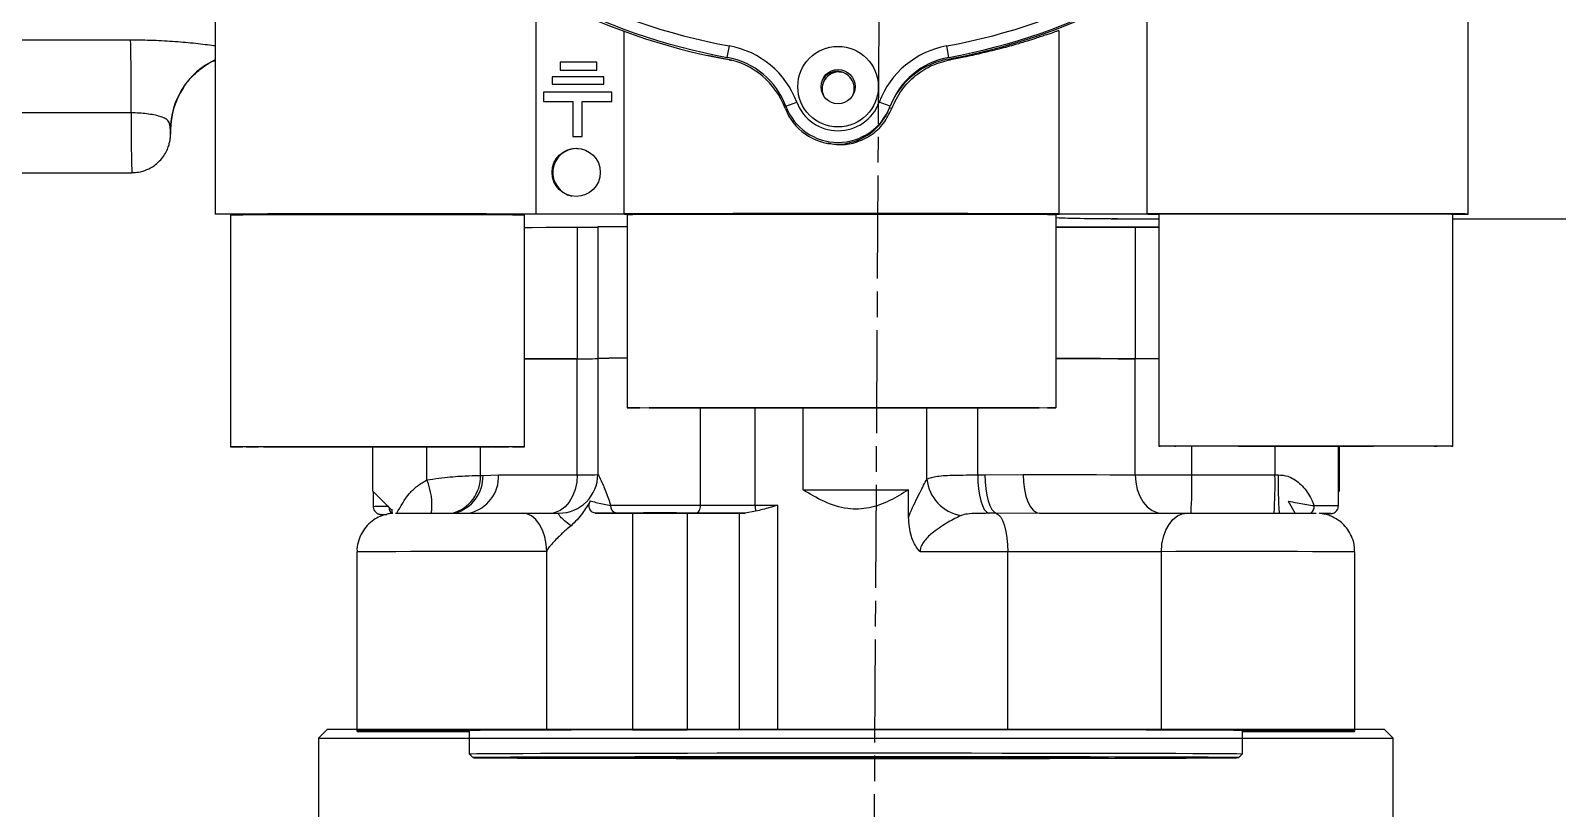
# Model space of a CAD drawing. Header units: millimetres. Extents: x 2448 to 4397, y 790 to 2168.
# Drawn here: x 3654.8 to 3832.4, y 1789.6 to 1880.1 of the extents above; entities that cross this region are included whole.
import ezdxf

# ---------------------------------------------------------------- set-up
doc = ezdxf.new("R2010")
doc.units = ezdxf.units.MM
doc.linetypes.add('AM_ISO08W050', pattern=[18, 12, -1.5, 3, -1.5])
doc.layers.add('AM_7', color=4, linetype='AM_ISO08W050', lineweight=25)

msp = doc.modelspace()

# ---------------------------------------------------------------- linework, layer by layer
at = {"color": 7, "linetype": 'Continuous', "lineweight": 25}
for p, q in [((3676.249, 1938.378), (3676.249, 1858.764)), ((3822.043, 1858.765), (3822.044, 1939.322)), ((3784.666, 1858.774), (3784.666, 1884.92)), ((3713.543, 1884.752), (3713.543, 1858.773)), ((3723.795, 1880.044), (3723.795, 1858.773)), ((3774.414, 1880.12), (3774.414, 1858.774)), ((3639.418, 1879.045), (3666.417, 1879.046)), ((3735.835, 1877), (3736.076, 1878.328)), ((3761.597, 1877), (3761.356, 1878.328)), ((3720.639, 1876.439), (3716.382, 1876.439)), ((3716.382, 1876.439), (3716.382, 1875.519)), ((3720.639, 1875.519), (3720.639, 1876.439)), ((3720.639, 1876.439), (3720.657, 1876.436)), ((3720.657, 1875.515), (3720.657, 1876.436)), ((3733.479, 1877.238), (3733.796, 1877.17)), ((3736.045, 1876.724), (3735.742, 1876.789)), ((3736.045, 1876.724), (3736.318, 1876.639)), ((3761.504, 1876.79), (3761.806, 1876.724)), ((3721.452, 1874.729), (3715.479, 1874.729)), ((3715.479, 1874.729), (3715.479, 1873.865)), ((3716.382, 1875.519), (3720.639, 1875.519)), ((3716.382, 1875.519), (3716.4, 1875.515)), ((3716.4, 1875.515), (3720.657, 1875.515)), ((3720.639, 1875.519), (3720.657, 1875.515)), ((3721.452, 1873.865), (3721.452, 1874.729)), ((3721.452, 1874.729), (3721.47, 1874.725)), ((3721.47, 1873.862), (3721.47, 1874.725)), ((3748.847, 1875.31), (3749.151, 1875.286)), ((3722.401, 1872.95), (3714.438, 1872.95)), ((3714.438, 1872.95), (3714.438, 1871.866)), ((3715.479, 1873.865), (3721.452, 1873.865)), ((3715.479, 1873.865), (3715.497, 1873.861)), ((3715.497, 1873.861), (3721.47, 1873.862)), ((3721.452, 1873.865), (3721.47, 1873.862)), ((3722.401, 1871.867), (3722.401, 1872.95)), ((3722.401, 1872.95), (3722.419, 1872.946)), ((3722.419, 1871.863), (3722.419, 1872.946)), ((3714.438, 1871.866), (3717.864, 1871.866)), ((3714.438, 1871.866), (3714.456, 1871.863)), ((3714.456, 1871.863), (3717.864, 1871.863)), ((3717.864, 1871.866), (3717.864, 1867.776)), ((3718.936, 1871.867), (3722.401, 1871.867)), ((3718.936, 1867.776), (3718.936, 1871.867)), ((3718.936, 1871.867), (3718.954, 1871.863)), ((3718.954, 1871.863), (3722.419, 1871.863)), ((3718.954, 1867.772), (3718.954, 1871.863)), ((3722.401, 1871.867), (3722.419, 1871.863)), ((3742.65, 1871.31), (3743.914, 1871.784)), ((3754.782, 1871.31), (3753.519, 1871.784)), ((3754.964, 1871.04), (3754.698, 1871.097)), ((3666.488, 1870.538), (3639.489, 1870.538)), ((3717.864, 1867.776), (3718.936, 1867.776)), ((3717.864, 1867.776), (3717.882, 1867.772)), ((3717.882, 1867.772), (3718.954, 1867.772)), ((3718.936, 1867.776), (3718.954, 1867.772)), ((3747.26, 1867.043), (3747.529, 1866.985)), ((3718.336, 1866.402), (3718.926, 1866.339)), ((3639.56, 1863.575), (3666.559, 1863.575)), ((3678.049, 1858.679), (3678.049, 1831.679)), ((3712.249, 1831.678), (3712.249, 1858.678)), ((3713.543, 1858.773), (3723.795, 1858.773)), ((3723.878, 1858.755), (3713.626, 1858.755)), ((3724.202, 1858.717), (3724.202, 1836.217)), ((3729.431, 1858.773), (3729.459, 1858.75)), ((3735.314, 1858.796), (3733.348, 1858.758)), ((3774.09, 1836.217), (3774.09, 1858.717)), ((3774.414, 1858.774), (3784.666, 1858.774)), ((3784.749, 1858.756), (3774.497, 1858.756)), ((3780.511, 1858.226), (3786.043, 1858.226)), ((3781.178, 1858.236), (3780.597, 1858.226)), ((3786.043, 1858.766), (3786.043, 1831.766)), ((3820.243, 1831.765), (3820.243, 1858.765)), ((3820.243, 1858.226), (3869.221, 1858.227)), ((3718.372, 1857.231), (3718.372, 1841.931)), ((3720.77, 1857.266), (3720.77, 1841.966)), ((3783.284, 1857.23), (3783.284, 1841.93)), ((3718.372, 1828.431), (3718.372, 1841.931)), ((3720.77, 1841.966), (3720.77, 1828.466)), ((3783.284, 1828.43), (3783.284, 1841.93)), ((3732.733, 1824.877), (3732.733, 1836.177)), ((3739.061, 1824.874), (3739.061, 1836.168)), ((3744.651, 1826.676), (3744.651, 1836.165)), ((3759.053, 1827.92), (3759.054, 1836.168)), ((3764.97, 1828.409), (3764.97, 1836.176)), ((3694.541, 1831.642), (3694.541, 1826.562)), ((3700.892, 1827.831), (3700.892, 1831.644)), ((3707.136, 1828.347), (3707.136, 1831.652)), ((3789.879, 1828.425), (3789.879, 1831.743)), ((3799.553, 1831.73), (3799.553, 1828.425)), ((3806.932, 1824.81), (3806.932, 1831.73)), ((3807.041, 1826.561), (3807.041, 1831.73)), ((3707.418, 1828.348), (3709.224, 1828.403)), ((3765.81, 1828.409), (3770.258, 1828.45)), ((3789.879, 1828.425), (3799.553, 1828.425)), ((3694.541, 1826.561), (3696.791, 1824.311)), ((3694.651, 1826.452), (3694.651, 1824.713)), ((3756.931, 1823.502), (3756.931, 1826.676)), ((3806.932, 1826.451), (3807.041, 1826.561)), ((3696.791, 1824.413), (3696.791, 1823.932)), ((3741.663, 1824.875), (3741.663, 1798.775)), ((3801.078, 1825.351), (3801.897, 1823.929)), ((3720.448, 1823.968), (3724.788, 1823.959)), ((3724.788, 1823.959), (3724.788, 1798.759)), ((3731.152, 1823.959), (3737.243, 1823.971)), ((3731.152, 1823.959), (3731.152, 1798.759)), ((3737.242, 1798.771), (3737.243, 1823.971)), ((3739.132, 1824.177), (3737.916, 1823.972)), ((3772.166, 1823.959), (3767.135, 1823.939)), ((3692.743, 1819.457), (3692.743, 1798.757)), ((3714.83, 1798.779), (3714.83, 1819.479)), ((3768.46, 1798.77), (3768.46, 1819.47)), ((3786.344, 1798.778), (3786.344, 1819.478)), ((3808.839, 1798.756), (3808.839, 1819.456)), ((3689.291, 1798.777), (3688.291, 1797.777)), ((3688.291, 1797.777), (3688.291, 1777.777)), ((3688.291, 1797.777), (3813.291, 1797.777)), ((3750.791, 1798.777), (3689.291, 1798.777)), ((3692.743, 1798.757), (3692.743, 1798.566)), ((3695.826, 1798.585), (3695.826, 1798.738)), ((3695.826, 1798.585), (3705.032, 1798.606)), ((3696.791, 1798.736), (3696.791, 1798.662)), ((3705.032, 1798.62), (3699.679, 1798.633)), ((3699.764, 1798.699), (3699.764, 1798.724)), ((3705.032, 1798.62), (3705.032, 1798.606)), ((3705.791, 1798.662), (3705.791, 1795.962)), ((3714.83, 1798.779), (3724.788, 1798.759)), ((3731.152, 1798.759), (3737.242, 1798.771)), ((3812.291, 1798.777), (3750.791, 1798.777)), ((3795.791, 1795.961), (3795.791, 1798.661)), ((3805.756, 1798.738), (3796.55, 1798.717)), ((3796.55, 1798.717), (3796.55, 1798.703)), ((3796.55, 1798.703), (3801.903, 1798.69)), ((3801.903, 1798.69), (3801.903, 1798.729)), ((3804.014, 1798.734), (3804.014, 1798.68)), ((3804.791, 1798.661), (3804.791, 1798.736)), ((3805.405, 1798.585), (3805.405, 1798.737)), ((3808.839, 1798.566), (3808.839, 1798.756)), ((3813.291, 1797.777), (3812.291, 1798.777)), ((3813.291, 1777.777), (3813.291, 1797.777)), ((3705.791, 1795.961), (3706.241, 1795.511)), ((3795.341, 1795.511), (3795.791, 1795.961))]:
    msp.add_line(p, q, dxfattribs=at)
at = {"color": 7, "linetype": 'Continuous', "lineweight": 25, "flags": 128}
for points in [[(3671.044, 1868.543), (3671.047, 1868.343), (3671.051, 1868.196), (3671.055, 1868.106), (3671.059, 1868.075), (3671.063, 1868.104), (3671.067, 1868.192), (3671.07, 1868.338), (3671.074, 1868.537)], [(3671.074, 1868.537), (3671.07, 1868.531), (3671.066, 1868.527), (3671.063, 1868.525), (3671.059, 1868.525), (3671.055, 1868.527), (3671.051, 1868.531), (3671.048, 1868.536), (3671.044, 1868.543)], [(3682.521, 1858.734), (3680.985, 1858.737), (3679.485, 1858.741), (3678.248, 1858.746), (3677.295, 1858.751), (3676.643, 1858.756), (3676.302, 1858.761), (3676.277, 1858.766), (3676.57, 1858.771), (3677.176, 1858.776), (3678.083, 1858.781), (3679.278, 1858.786), (3680.739, 1858.79), (3682.443, 1858.794), (3684.361, 1858.797), (3686.459, 1858.8), (3688.704, 1858.802), (3691.058, 1858.803), (3693.48, 1858.804), (3695.93, 1858.804), (3698.367, 1858.804), (3700.75, 1858.802), (3703.039, 1858.8), (3705.195, 1858.798), (3707.182, 1858.795), (3708.967, 1858.791), (3710.519, 1858.787), (3711.813, 1858.783), (3712.827, 1858.778), (3713.543, 1858.773), (3713.543, 1858.773)], [(3678.049, 1858.679), (3678.208, 1858.683), (3678.683, 1858.688), (3679.464, 1858.693), (3680.538, 1858.697), (3681.884, 1858.702), (3683.477, 1858.705), (3685.287, 1858.708), (3687.282, 1858.711), (3689.422, 1858.713), (3691.67, 1858.714), (3693.982, 1858.715), (3696.316, 1858.715), (3698.628, 1858.714), (3700.875, 1858.713), (3703.016, 1858.711), (3705.01, 1858.708), (3706.82, 1858.705), (3708.413, 1858.701), (3709.759, 1858.697), (3710.833, 1858.693), (3711.615, 1858.688), (3712.089, 1858.683), (3712.249, 1858.678), (3712.249, 1858.678)], [(3708.346, 1858.768), (3708.328, 1858.768), (3707.818, 1858.773), (3706.996, 1858.777), (3705.883, 1858.781), (3704.505, 1858.784), (3702.897, 1858.787), (3701.098, 1858.789), (3699.152, 1858.791), (3697.108, 1858.792), (3695.016, 1858.792), (3692.927, 1858.792), (3690.893, 1858.791), (3688.963, 1858.789), (3687.186, 1858.787), (3685.605, 1858.784), (3684.259, 1858.78), (3683.181, 1858.777), (3682.397, 1858.772), (3681.928, 1858.768), (3681.784, 1858.764)], [(3713.626, 1858.755), (3712.956, 1858.75), (3711.987, 1858.745), (3710.735, 1858.741), (3709.22, 1858.737), (3708.668, 1858.735)], [(3774.414, 1858.774), (3773.758, 1858.78), (3772.791, 1858.786), (3771.523, 1858.791), (3769.972, 1858.797), (3768.158, 1858.801), (3766.102, 1858.806), (3763.831, 1858.81), (3761.374, 1858.813), (3758.762, 1858.815), (3756.029, 1858.817), (3753.208, 1858.819), (3750.335, 1858.819), (3747.448, 1858.819), (3744.582, 1858.819), (3741.774, 1858.817), (3739.059, 1858.815), (3736.472, 1858.812), (3734.046, 1858.809), (3731.811, 1858.805), (3729.796, 1858.801), (3728.026, 1858.796), (3726.524, 1858.791), (3725.308, 1858.785), (3724.395, 1858.779), (3723.795, 1858.773)], [(3724.202, 1858.717), (3724.364, 1858.723), (3724.85, 1858.729), (3725.652, 1858.735), (3726.761, 1858.741), (3728.162, 1858.746), (3729.836, 1858.751), (3731.761, 1858.755), (3733.914, 1858.759), (3736.265, 1858.763), (3738.784, 1858.766), (3741.438, 1858.768), (3744.192, 1858.769), (3747.011, 1858.77), (3749.858, 1858.77), (3752.696, 1858.77), (3755.487, 1858.769), (3758.196, 1858.767), (3760.787, 1858.764), (3763.226, 1858.761), (3765.481, 1858.757), (3767.523, 1858.753), (3769.326, 1858.748), (3770.866, 1858.743), (3772.123, 1858.738), (3773.08, 1858.732), (3773.725, 1858.726), (3774.05, 1858.72), (3774.09, 1858.717)], [(3769.396, 1858.765), (3769.395, 1858.765), (3769.21, 1858.77), (3768.709, 1858.776), (3767.899, 1858.781), (3766.793, 1858.786), (3765.41, 1858.79), (3763.769, 1858.794), (3761.898, 1858.798), (3759.826, 1858.801), (3757.586, 1858.804), (3755.212, 1858.806), (3752.743, 1858.807), (3750.217, 1858.808), (3747.674, 1858.808), (3745.154, 1858.807), (3742.697, 1858.806), (3740.342, 1858.804), (3738.126, 1858.801), (3736.084, 1858.798), (3734.247, 1858.794), (3732.646, 1858.79), (3731.305, 1858.785), (3730.245, 1858.78), (3729.483, 1858.775), (3729.031, 1858.77), (3728.897, 1858.764), (3728.897, 1858.764)], [(3728.897, 1858.764), (3729.082, 1858.759), (3729.36, 1858.756)], [(3820.243, 1858.748), (3821.116, 1858.753), (3821.722, 1858.758), (3822.015, 1858.763), (3821.99, 1858.768), (3821.649, 1858.774), (3820.997, 1858.779), (3820.044, 1858.783), (3818.807, 1858.788), (3817.307, 1858.792), (3815.568, 1858.796), (3813.621, 1858.799), (3811.497, 1858.802), (3809.233, 1858.804), (3806.867, 1858.805), (3804.438, 1858.806), (3801.987, 1858.806), (3799.555, 1858.805), (3797.184, 1858.804), (3794.913, 1858.802), (3792.781, 1858.799), (3790.823, 1858.796), (3789.072, 1858.793), (3787.557, 1858.788), (3786.305, 1858.784), (3785.336, 1858.779), (3784.666, 1858.774), (3784.666, 1858.774)], [(3784.749, 1858.756), (3785.465, 1858.751), (3786.043, 1858.748)], [(3786.043, 1858.766), (3786.203, 1858.771), (3786.677, 1858.775), (3787.459, 1858.78), (3788.533, 1858.785), (3789.879, 1858.789), (3791.472, 1858.792), (3793.282, 1858.795), (3795.276, 1858.798), (3797.417, 1858.8), (3799.664, 1858.801), (3801.976, 1858.802), (3804.31, 1858.802), (3806.622, 1858.801), (3808.87, 1858.8), (3811.01, 1858.798), (3813.005, 1858.795), (3814.815, 1858.792), (3816.408, 1858.788), (3817.754, 1858.784), (3818.828, 1858.78), (3819.609, 1858.775), (3820.084, 1858.77), (3820.243, 1858.765), (3820.243, 1858.765)], [(3712.249, 1857.215), (3713.152, 1857.217), (3714.769, 1857.222), (3716.51, 1857.227), (3718.372, 1857.231)], [(3774.09, 1857.246), (3774.794, 1857.245), (3777.061, 1857.241), (3779.237, 1857.238), (3781.314, 1857.234), (3783.284, 1857.23)], [(3783.284, 1857.23), (3783.961, 1857.229), (3784.695, 1857.228), (3785.481, 1857.227), (3786.043, 1857.226)], [(3718.372, 1841.931), (3716.51, 1841.927), (3714.769, 1841.922), (3713.152, 1841.918), (3712.249, 1841.915)], [(3712.249, 1841.915), (3713.152, 1841.918), (3714.769, 1841.922), (3716.51, 1841.927), (3718.372, 1841.931)], [(3783.284, 1841.93), (3781.314, 1841.934), (3779.237, 1841.938), (3777.061, 1841.941), (3774.794, 1841.945), (3774.09, 1841.946)], [(3774.09, 1841.946), (3774.794, 1841.945), (3777.061, 1841.941), (3779.237, 1841.938), (3781.314, 1841.934), (3783.284, 1841.93)], [(3786.043, 1841.926), (3785.481, 1841.927), (3784.695, 1841.928), (3783.96, 1841.929), (3783.284, 1841.93)], [(3786.043, 1841.926), (3785.481, 1841.927), (3784.695, 1841.928), (3783.96, 1841.929), (3783.284, 1841.93)], [(3724.202, 1836.217), (3724.364, 1836.223), (3724.85, 1836.229), (3725.652, 1836.235), (3726.761, 1836.241), (3728.161, 1836.246), (3729.835, 1836.251), (3731.761, 1836.255), (3733.914, 1836.259), (3736.265, 1836.263), (3738.784, 1836.266), (3741.438, 1836.268), (3744.192, 1836.269), (3747.011, 1836.27), (3749.858, 1836.27), (3752.696, 1836.27), (3755.487, 1836.269), (3758.196, 1836.267), (3760.787, 1836.264), (3763.225, 1836.261), (3765.481, 1836.257), (3767.523, 1836.253), (3769.326, 1836.248), (3770.866, 1836.243), (3772.123, 1836.238), (3773.08, 1836.232), (3773.725, 1836.226), (3774.049, 1836.22), (3774.049, 1836.214), (3773.725, 1836.208), (3773.08, 1836.202), (3772.123, 1836.196), (3770.866, 1836.191), (3769.326, 1836.186), (3767.523, 1836.181), (3765.481, 1836.177), (3763.225, 1836.173), (3760.787, 1836.17), (3758.196, 1836.167), (3755.487, 1836.165), (3752.696, 1836.164), (3749.858, 1836.164), (3747.011, 1836.164), (3744.192, 1836.165), (3741.438, 1836.166), (3738.784, 1836.169), (3736.265, 1836.171), (3733.914, 1836.175), (3731.761, 1836.179), (3729.835, 1836.183), (3728.161, 1836.188), (3726.761, 1836.194), (3725.652, 1836.199), (3724.85, 1836.205), (3724.364, 1836.211), (3724.202, 1836.217)], [(3727.846, 1836.217), (3728.008, 1836.223), (3728.49, 1836.228), (3729.285, 1836.234), (3730.381, 1836.239), (3731.761, 1836.243), (3733.405, 1836.248), (3735.288, 1836.252), (3737.381, 1836.255), (3739.652, 1836.258), (3742.067, 1836.26), (3744.589, 1836.262), (3747.181, 1836.262), (3749.802, 1836.263), (3752.413, 1836.262), (3754.975, 1836.261), (3757.448, 1836.259), (3759.796, 1836.256), (3761.982, 1836.253), (3763.973, 1836.25), (3765.74, 1836.245), (3767.255, 1836.241), (3768.496, 1836.236), (3769.443, 1836.231), (3770.083, 1836.225), (3770.405, 1836.22), (3770.405, 1836.214), (3770.083, 1836.209), (3769.443, 1836.203), (3768.496, 1836.198), (3767.255, 1836.193), (3765.74, 1836.188), (3763.973, 1836.184), (3761.982, 1836.181), (3759.796, 1836.178), (3757.448, 1836.175), (3754.975, 1836.173), (3752.413, 1836.172), (3749.802, 1836.172), (3747.181, 1836.172), (3744.589, 1836.173), (3742.067, 1836.174), (3739.652, 1836.176), (3737.381, 1836.179), (3735.288, 1836.183), (3733.405, 1836.186), (3731.761, 1836.191), (3730.381, 1836.196), (3729.285, 1836.201), (3728.49, 1836.206), (3728.008, 1836.212), (3727.846, 1836.217)], [(3678.049, 1831.679), (3678.208, 1831.684), (3678.683, 1831.688), (3679.464, 1831.693), (3680.538, 1831.698), (3681.884, 1831.702), (3683.477, 1831.705), (3685.287, 1831.708), (3687.281, 1831.711), (3689.422, 1831.713), (3691.669, 1831.714), (3693.982, 1831.715), (3696.315, 1831.715), (3698.628, 1831.714), (3700.875, 1831.713), (3703.016, 1831.711), (3705.01, 1831.708), (3706.82, 1831.705), (3708.413, 1831.701), (3709.759, 1831.697), (3710.833, 1831.693), (3711.614, 1831.688), (3712.089, 1831.683), (3712.249, 1831.678), (3712.089, 1831.673), (3711.614, 1831.669), (3710.833, 1831.664), (3709.759, 1831.659), (3708.413, 1831.655), (3706.82, 1831.652), (3705.01, 1831.649), (3703.016, 1831.646), (3700.875, 1831.644), (3698.628, 1831.643), (3696.315, 1831.642), (3693.982, 1831.642), (3691.669, 1831.643), (3689.422, 1831.644), (3687.281, 1831.646), (3685.287, 1831.649), (3683.477, 1831.652), (3681.884, 1831.655), (3680.538, 1831.66), (3679.464, 1831.664), (3678.683, 1831.669), (3678.208, 1831.674), (3678.049, 1831.679)], [(3679.849, 1831.679), (3680.012, 1831.683), (3680.497, 1831.688), (3681.295, 1831.692), (3682.388, 1831.697), (3683.754, 1831.7), (3685.362, 1831.704), (3687.178, 1831.706), (3689.165, 1831.709), (3691.279, 1831.71), (3693.475, 1831.711), (3695.707, 1831.711), (3697.928, 1831.711), (3700.089, 1831.709), (3702.144, 1831.708), (3704.051, 1831.705), (3705.768, 1831.702), (3707.258, 1831.698), (3708.491, 1831.694), (3709.439, 1831.69), (3710.082, 1831.686), (3710.408, 1831.681), (3710.408, 1831.676), (3710.082, 1831.671), (3709.439, 1831.667), (3708.491, 1831.662), (3707.258, 1831.658), (3705.768, 1831.655), (3704.051, 1831.652), (3702.144, 1831.649), (3700.089, 1831.647), (3697.928, 1831.646), (3695.707, 1831.646), (3693.475, 1831.646), (3691.279, 1831.647), (3689.165, 1831.648), (3687.178, 1831.651), (3685.362, 1831.653), (3683.754, 1831.657), (3682.388, 1831.66), (3681.295, 1831.665), (3680.497, 1831.669), (3680.012, 1831.674), (3679.849, 1831.679)], [(3786.043, 1831.766), (3786.202, 1831.771), (3786.677, 1831.775), (3787.459, 1831.78), (3788.533, 1831.785), (3789.879, 1831.789), (3791.472, 1831.792), (3793.282, 1831.795), (3795.276, 1831.798), (3797.417, 1831.8), (3799.664, 1831.801), (3801.976, 1831.802), (3804.31, 1831.802), (3806.622, 1831.801), (3808.87, 1831.8), (3811.01, 1831.798), (3813.004, 1831.795), (3814.815, 1831.792), (3816.408, 1831.789), (3817.754, 1831.784), (3818.827, 1831.78), (3819.609, 1831.775), (3820.084, 1831.77), (3820.243, 1831.765), (3820.084, 1831.76), (3819.609, 1831.756), (3818.827, 1831.751), (3817.754, 1831.746), (3816.408, 1831.742), (3814.815, 1831.739), (3813.004, 1831.736), (3811.01, 1831.733), (3808.87, 1831.731), (3806.622, 1831.73), (3804.31, 1831.729), (3801.976, 1831.729), (3799.664, 1831.73), (3797.417, 1831.731), (3795.276, 1831.733), (3793.282, 1831.736), (3791.472, 1831.739), (3789.879, 1831.743), (3788.533, 1831.747), (3787.459, 1831.751), (3786.677, 1831.756), (3786.202, 1831.761), (3786.043, 1831.766)], [(3787.843, 1831.766), (3788.006, 1831.77), (3788.492, 1831.775), (3789.29, 1831.779), (3790.383, 1831.784), (3791.748, 1831.787), (3793.356, 1831.791), (3795.173, 1831.794), (3797.159, 1831.796), (3799.273, 1831.797), (3801.47, 1831.798), (3803.702, 1831.798), (3805.922, 1831.798), (3808.083, 1831.796), (3810.139, 1831.795), (3812.046, 1831.792), (3813.763, 1831.789), (3815.253, 1831.785), (3816.486, 1831.781), (3817.434, 1831.777), (3818.077, 1831.773), (3818.402, 1831.768), (3818.402, 1831.763), (3818.077, 1831.758), (3817.434, 1831.754), (3816.486, 1831.749), (3815.253, 1831.745), (3813.763, 1831.742), (3812.046, 1831.739), (3810.139, 1831.736), (3808.083, 1831.735), (3805.922, 1831.733), (3803.702, 1831.733), (3801.47, 1831.733), (3799.273, 1831.734), (3797.159, 1831.735), (3795.173, 1831.738), (3793.356, 1831.74), (3791.748, 1831.744), (3790.383, 1831.748), (3789.29, 1831.752), (3788.492, 1831.756), (3788.006, 1831.761), (3787.843, 1831.766)], [(3707.136, 1828.347), (3707.171, 1828.347), (3707.205, 1828.347), (3707.24, 1828.347), (3707.275, 1828.348), (3707.31, 1828.348), (3707.346, 1828.348), (3707.382, 1828.348), (3707.418, 1828.348)], [(3709.224, 1828.403), (3710.111, 1828.407), (3711.076, 1828.411), (3712.115, 1828.414), (3713.229, 1828.418), (3714.413, 1828.421), (3715.667, 1828.425), (3716.987, 1828.428), (3718.372, 1828.431)], [(3718.372, 1828.431), (3718.311, 1827.553), (3718.13, 1826.709), (3717.836, 1825.932), (3717.441, 1825.251), (3716.959, 1824.692), (3716.41, 1824.278), (3715.813, 1824.023), (3715.561, 1823.967)], [(3764.97, 1828.409), (3764.994, 1827.587), (3765.063, 1826.793), (3765.176, 1826.053), (3765.329, 1825.393), (3765.517, 1824.835), (3765.734, 1824.398), (3765.971, 1824.096), (3766.221, 1823.94)], [(3764.97, 1828.409), (3765.076, 1828.409), (3765.181, 1828.409), (3765.286, 1828.409), (3765.391, 1828.409), (3765.496, 1828.409), (3765.601, 1828.409), (3765.705, 1828.409), (3765.81, 1828.409)], [(3765.81, 1828.409), (3765.835, 1827.586), (3765.909, 1826.792), (3766.028, 1826.052), (3766.191, 1825.392), (3766.389, 1824.834), (3766.619, 1824.397), (3766.87, 1824.096), (3767.135, 1823.939)], [(3770.258, 1828.45), (3770.295, 1827.572), (3770.403, 1826.729), (3770.579, 1825.951), (3770.817, 1825.271), (3771.106, 1824.712), (3771.436, 1824.298), (3771.794, 1824.043), (3772.166, 1823.959)], [(3770.258, 1828.45), (3772.05, 1828.448), (3773.802, 1828.446), (3775.509, 1828.444), (3777.171, 1828.441), (3778.782, 1828.439), (3780.339, 1828.436), (3781.841, 1828.433), (3783.284, 1828.43)], [(3783.284, 1828.43), (3783.96, 1828.429), (3784.695, 1828.428), (3785.481, 1828.427), (3786.31, 1828.426), (3787.173, 1828.425), (3788.061, 1828.425), (3788.966, 1828.425), (3789.879, 1828.425)], [(3783.284, 1828.43), (3783.345, 1827.553), (3783.527, 1826.709), (3783.821, 1825.931), (3784.217, 1825.25), (3784.7, 1824.692), (3785.251, 1824.277), (3785.848, 1824.022), (3786.108, 1823.965)], [(3799.553, 1828.425), (3799.599, 1828.425), (3799.645, 1828.425), (3799.691, 1828.425), (3799.737, 1828.425), (3799.783, 1828.425), (3799.829, 1828.425), (3799.875, 1828.425), (3799.921, 1828.425)], [(3744.651, 1826.676), (3745.957, 1826.678), (3747.457, 1826.68), (3749.09, 1826.681), (3750.791, 1826.681), (3752.492, 1826.681), (3754.125, 1826.68), (3755.625, 1826.678), (3756.931, 1826.676)], [(3806.932, 1826.564), (3807.041, 1826.561), (3807.041, 1826.561)], [(3722.264, 1824.875), (3723.276, 1824.878), (3724.484, 1824.879), (3725.838, 1824.881), (3727.28, 1824.881), (3728.752, 1824.881), (3730.19, 1824.881), (3731.536, 1824.879), (3732.733, 1824.877)], [(3732.138, 1823.976), (3732.254, 1823.994), (3732.366, 1824.045), (3732.469, 1824.129), (3732.559, 1824.241), (3732.633, 1824.377), (3732.688, 1824.533), (3732.722, 1824.702), (3732.733, 1824.877)], [(3732.733, 1824.877), (3733.401, 1824.876), (3734.124, 1824.875), (3734.895, 1824.875), (3735.702, 1824.874), (3736.533, 1824.874), (3737.378, 1824.874), (3738.224, 1824.874), (3739.061, 1824.874)], [(3739.061, 1824.874), (3739.385, 1824.874), (3739.709, 1824.874), (3740.034, 1824.874), (3740.359, 1824.875), (3740.684, 1824.875), (3741.01, 1824.875), (3741.336, 1824.875), (3741.663, 1824.875)], [(3697.245, 1823.957), (3697.264, 1823.958), (3697.563, 1823.962), (3698.205, 1823.965), (3699.166, 1823.969), (3700.407, 1823.971), (3701.878, 1823.974), (3703.523, 1823.975), (3705.275, 1823.976), (3707.066, 1823.976), (3708.824, 1823.975), (3710.48, 1823.974), (3711.968, 1823.971)], [(3714.83, 1819.479), (3714.775, 1820.357), (3714.613, 1821.2), (3714.348, 1821.978), (3713.992, 1822.659), (3713.558, 1823.217), (3713.063, 1823.632), (3712.527, 1823.886), (3711.968, 1823.971)], [(3711.968, 1823.971), (3712.45, 1823.971), (3712.95, 1823.97), (3713.469, 1823.969), (3714.003, 1823.969), (3714.553, 1823.968), (3715.115, 1823.968), (3715.689, 1823.967), (3716.274, 1823.967)], [(3732.138, 1823.976), (3731.09, 1823.978), (3729.913, 1823.979), (3728.654, 1823.979), (3727.366, 1823.979), (3726.104, 1823.979), (3724.92, 1823.978), (3723.863, 1823.976), (3722.977, 1823.974)], [(3724.788, 1823.959), (3724.039, 1823.961), (3723.589, 1823.964), (3723.475, 1823.966), (3723.703, 1823.969), (3724.257, 1823.971), (3725.095, 1823.973), (3726.152, 1823.975), (3727.348, 1823.975), (3728.592, 1823.975), (3729.787, 1823.975), (3730.845, 1823.973), (3731.682, 1823.971), (3732.237, 1823.969), (3732.465, 1823.966), (3732.35, 1823.964), (3731.901, 1823.961), (3731.152, 1823.959)], [(3737.916, 1823.972), (3737.132, 1823.972), (3736.351, 1823.972), (3735.581, 1823.972), (3734.829, 1823.973), (3734.102, 1823.973), (3733.407, 1823.974), (3732.75, 1823.975), (3732.138, 1823.976)], [(3737.243, 1823.971), (3737.324, 1823.971), (3737.406, 1823.971), (3737.489, 1823.971), (3737.573, 1823.971), (3737.658, 1823.971), (3737.743, 1823.971), (3737.829, 1823.972), (3737.916, 1823.972)], [(3767.135, 1823.939), (3767.021, 1823.94), (3766.907, 1823.94), (3766.793, 1823.94), (3766.679, 1823.94), (3766.565, 1823.94), (3766.45, 1823.94), (3766.336, 1823.94), (3766.221, 1823.94)], [(3767.135, 1823.939), (3767.401, 1823.783), (3767.652, 1823.482), (3767.881, 1823.044), (3768.08, 1822.487), (3768.242, 1821.827), (3768.362, 1821.087), (3768.436, 1820.293), (3768.46, 1819.47)], [(3772.166, 1823.959), (3774.487, 1823.958), (3776.807, 1823.959), (3779.1, 1823.959), (3781.343, 1823.961), (3783.511, 1823.963), (3785.581, 1823.965), (3787.532, 1823.967), (3789.342, 1823.971)], [(3786.344, 1819.478), (3786.401, 1820.356), (3786.572, 1821.199), (3786.849, 1821.977), (3787.222, 1822.658), (3787.676, 1823.216), (3788.195, 1823.631), (3788.757, 1823.886), (3789.342, 1823.971)], [(3789.342, 1823.971), (3790.79, 1823.973), (3792.417, 1823.974), (3794.16, 1823.975), (3795.95, 1823.975), (3797.716, 1823.975), (3799.387, 1823.973), (3800.898, 1823.971), (3802.189, 1823.969), (3803.209, 1823.965), (3803.918, 1823.962), (3804.287, 1823.958), (3804.332, 1823.957)], [(3805.754, 1823.906), (3805.995, 1823.908), (3806.003, 1823.911), (3805.997, 1823.911)], [(3714.83, 1819.479), (3713.092, 1819.482), (3711.185, 1819.484), (3709.155, 1819.485), (3707.054, 1819.485), (3704.932, 1819.485), (3702.843, 1819.485), (3700.838, 1819.483), (3698.966, 1819.481), (3697.274, 1819.478), (3695.804, 1819.475), (3694.592, 1819.471), (3693.667, 1819.467), (3693.054, 1819.463), (3692.766, 1819.458), (3692.743, 1819.457)], [(3768.46, 1819.47), (3767.214, 1819.471), (3765.959, 1819.472), (3764.694, 1819.473), (3763.421, 1819.473), (3762.14, 1819.474), (3760.853, 1819.475), (3759.56, 1819.475), (3758.262, 1819.476)], [(3786.344, 1819.478), (3784.461, 1819.475), (3782.399, 1819.472), (3780.196, 1819.47), (3777.89, 1819.469), (3775.522, 1819.468), (3773.133, 1819.468), (3770.765, 1819.469), (3768.46, 1819.47)], [(3808.839, 1819.456), (3808.775, 1819.459), (3808.404, 1819.463), (3807.709, 1819.468), (3806.71, 1819.472), (3805.429, 1819.475), (3803.899, 1819.478), (3802.157, 1819.481), (3800.247, 1819.483), (3798.216, 1819.484), (3796.114, 1819.485), (3793.993, 1819.485), (3791.904, 1819.484), (3789.901, 1819.483), (3788.032, 1819.481), (3786.344, 1819.478)], [(3714.83, 1798.779), (3713.092, 1798.782), (3711.184, 1798.784), (3709.155, 1798.785), (3707.053, 1798.786), (3704.932, 1798.785), (3702.843, 1798.785), (3700.838, 1798.783), (3698.966, 1798.781), (3697.274, 1798.778), (3695.804, 1798.775), (3694.592, 1798.771), (3693.667, 1798.767), (3693.054, 1798.763), (3692.766, 1798.758), (3692.811, 1798.754), (3693.188, 1798.749), (3693.887, 1798.745), (3694.892, 1798.741), (3696.177, 1798.738)], [(3695.826, 1798.585), (3694.61, 1798.581), (3693.68, 1798.577), (3693.061, 1798.573), (3692.768, 1798.568), (3692.807, 1798.564), (3693.179, 1798.559), (3693.873, 1798.555), (3694.873, 1798.551), (3696.153, 1798.547), (3697.683, 1798.544), (3699.425, 1798.541), (3701.335, 1798.539), (3703.366, 1798.538), (3705.468, 1798.537), (3705.791, 1798.537)], [(3696.177, 1798.738), (3697.647, 1798.734), (3698.855, 1798.729), (3699.779, 1798.724), (3700.403, 1798.719), (3700.716, 1798.714), (3700.713, 1798.709), (3700.394, 1798.704), (3699.764, 1798.699)], [(3699.764, 1798.699), (3698.754, 1798.692), (3697.95, 1798.685), (3697.355, 1798.678), (3696.971, 1798.671), (3696.801, 1798.664), (3696.843, 1798.656), (3697.1, 1798.649), (3697.568, 1798.642)], [(3710.698, 1798.747), (3711.578, 1798.75), (3712.19, 1798.752), (3712.504, 1798.755), (3712.504, 1798.758), (3712.19, 1798.761), (3711.578, 1798.764), (3710.698, 1798.766), (3709.595, 1798.768), (3708.324, 1798.769), (3706.949, 1798.77), (3705.538, 1798.77), (3704.163, 1798.769), (3702.892, 1798.768), (3701.789, 1798.766), (3700.909, 1798.764), (3700.297, 1798.761), (3699.983, 1798.758), (3699.983, 1798.755), (3700.297, 1798.752), (3700.909, 1798.75), (3701.789, 1798.747), (3702.892, 1798.745), (3704.163, 1798.744), (3705.538, 1798.743), (3706.949, 1798.743), (3708.324, 1798.744), (3709.595, 1798.745), (3710.698, 1798.747)], [(3705.791, 1798.58), (3705.538, 1798.58), (3704.163, 1798.579), (3702.892, 1798.578), (3701.789, 1798.576), (3700.909, 1798.573), (3700.297, 1798.571), (3699.983, 1798.568), (3699.983, 1798.565), (3700.297, 1798.562), (3700.909, 1798.559), (3701.789, 1798.557), (3702.892, 1798.555), (3704.163, 1798.554), (3705.538, 1798.553), (3705.791, 1798.553)], [(3705.791, 1798.617), (3705.592, 1798.618), (3705.032, 1798.62)], [(3705.032, 1798.606), (3705.592, 1798.607), (3705.791, 1798.608)], [(3795.791, 1798.661), (3795.729, 1798.666), (3795.375, 1798.674), (3794.707, 1798.682), (3793.732, 1798.69), (3792.455, 1798.697), (3790.886, 1798.705), (3789.036, 1798.712), (3786.918, 1798.718), (3784.546, 1798.725), (3781.938, 1798.731), (3779.11, 1798.736), (3776.085, 1798.741), (3772.882, 1798.745), (3769.524, 1798.749), (3766.034, 1798.752), (3762.438, 1798.754), (3758.76, 1798.756), (3755.026, 1798.757), (3751.262, 1798.757), (3747.495, 1798.757), (3743.752, 1798.756), (3740.057, 1798.755), (3736.438, 1798.753), (3732.919, 1798.75), (3729.526, 1798.746), (3726.282, 1798.742), (3723.21, 1798.737), (3720.332, 1798.732), (3717.667, 1798.727), (3715.234, 1798.72), (3713.051, 1798.714), (3711.132, 1798.707), (3709.492, 1798.7), (3708.141, 1798.692), (3707.09, 1798.684), (3706.345, 1798.677), (3705.912, 1798.669), (3705.791, 1798.662)], [(3724.788, 1798.759), (3725.47, 1798.758), (3726.248, 1798.757), (3727.092, 1798.757), (3727.97, 1798.756), (3728.848, 1798.757), (3729.692, 1798.757), (3730.47, 1798.758), (3731.152, 1798.759)], [(3741.663, 1798.775), (3741.056, 1798.775), (3740.459, 1798.774), (3739.875, 1798.774), (3739.306, 1798.774), (3738.756, 1798.773), (3738.227, 1798.772), (3737.722, 1798.771), (3737.242, 1798.771)], [(3768.46, 1798.77), (3765.218, 1798.772), (3761.918, 1798.774), (3758.575, 1798.775), (3755.2, 1798.776), (3751.809, 1798.777), (3748.413, 1798.777), (3745.026, 1798.776), (3741.663, 1798.775)], [(3786.344, 1798.778), (3784.46, 1798.775), (3782.399, 1798.772), (3780.196, 1798.77), (3777.89, 1798.769), (3775.522, 1798.768), (3773.132, 1798.768), (3770.765, 1798.769), (3768.46, 1798.77)], [(3805.756, 1798.738), (3806.973, 1798.742), (3807.902, 1798.746), (3808.521, 1798.75), (3808.814, 1798.754), (3808.775, 1798.759), (3808.403, 1798.763), (3807.709, 1798.768), (3806.709, 1798.772), (3805.429, 1798.775), (3803.899, 1798.779), (3802.157, 1798.781), (3800.247, 1798.783), (3798.216, 1798.784), (3796.114, 1798.785), (3793.993, 1798.785), (3791.904, 1798.784), (3789.901, 1798.783), (3788.032, 1798.781), (3786.344, 1798.778)], [(3799.794, 1798.747), (3800.673, 1798.749), (3801.285, 1798.752), (3801.599, 1798.755), (3801.599, 1798.758), (3801.285, 1798.761), (3800.673, 1798.763), (3799.794, 1798.766), (3798.691, 1798.768), (3797.42, 1798.769), (3796.044, 1798.77), (3794.633, 1798.77), (3793.258, 1798.769), (3791.987, 1798.768), (3790.884, 1798.766), (3790.004, 1798.763), (3789.392, 1798.761), (3789.078, 1798.758), (3789.078, 1798.755), (3789.392, 1798.752), (3790.004, 1798.749), (3790.884, 1798.747), (3791.987, 1798.745), (3793.258, 1798.744), (3794.633, 1798.743), (3796.044, 1798.743), (3797.42, 1798.744), (3798.691, 1798.745), (3799.794, 1798.747)], [(3796.55, 1798.717), (3795.99, 1798.715), (3795.574, 1798.713), (3795.318, 1798.712), (3795.232, 1798.71), (3795.318, 1798.708), (3795.574, 1798.706), (3795.99, 1798.704), (3796.55, 1798.703)], [(3795.791, 1798.537), (3796.65, 1798.537), (3798.739, 1798.538), (3800.744, 1798.539), (3802.616, 1798.541), (3804.308, 1798.544), (3805.778, 1798.547), (3806.99, 1798.551), (3807.915, 1798.555), (3808.529, 1798.56), (3808.817, 1798.564), (3808.771, 1798.569), (3808.395, 1798.573), (3807.695, 1798.577), (3806.691, 1798.581), (3805.405, 1798.585)], [(3799.794, 1798.556), (3800.673, 1798.559), (3801.285, 1798.561), (3801.599, 1798.564), (3801.599, 1798.567), (3801.285, 1798.57), (3800.673, 1798.573), (3799.794, 1798.575), (3798.691, 1798.577), (3797.42, 1798.578), (3796.044, 1798.579), (3795.791, 1798.579)], [(3795.791, 1798.552), (3796.044, 1798.552), (3797.42, 1798.553), (3798.691, 1798.554), (3799.794, 1798.556)], [(3805.405, 1798.585), (3803.935, 1798.589), (3802.728, 1798.593), (3801.803, 1798.598), (3801.179, 1798.603), (3800.866, 1798.608), (3800.869, 1798.613), (3801.188, 1798.618), (3801.818, 1798.623)], [(3801.818, 1798.623), (3802.828, 1798.63), (3803.632, 1798.637), (3804.227, 1798.644), (3804.611, 1798.652), (3804.781, 1798.659), (3804.739, 1798.666), (3804.482, 1798.673), (3804.014, 1798.68)], [(3705.791, 1795.961), (3705.813, 1795.965), (3706.089, 1795.973), (3706.679, 1795.981), (3707.578, 1795.988), (3708.78, 1795.996), (3710.277, 1796.003), (3712.058, 1796.01), (3714.11, 1796.017), (3716.42, 1796.024), (3718.971, 1796.029)], [(3718.971, 1796.029), (3721.745, 1796.035), (3724.723, 1796.04), (3727.884, 1796.044), (3731.206, 1796.048), (3734.664, 1796.051), (3738.236, 1796.054), (3741.896, 1796.056), (3745.619, 1796.057), (3749.378, 1796.057), (3753.146, 1796.057), (3756.898, 1796.057), (3760.607, 1796.055), (3764.248, 1796.053), (3767.794, 1796.05), (3771.221, 1796.047), (3774.504, 1796.043), (3777.621, 1796.038), (3780.55, 1796.033), (3783.27, 1796.028), (3785.763, 1796.022), (3788.01, 1796.015), (3789.996, 1796.008), (3791.707, 1796.001), (3793.131, 1795.994), (3794.258, 1795.986), (3795.08, 1795.978), (3795.591, 1795.97), (3795.789, 1795.962), (3795.791, 1795.961)], [(3719.289, 1795.579), (3716.731, 1795.573), (3714.419, 1795.566), (3712.368, 1795.56), (3710.594, 1795.553), (3709.11, 1795.545), (3707.927, 1795.537), (3707.052, 1795.53), (3706.492, 1795.522), (3706.251, 1795.514), (3706.331, 1795.505), (3706.732, 1795.497), (3707.45, 1795.489), (3708.48, 1795.482), (3709.815, 1795.474), (3711.446, 1795.467), (3713.36, 1795.46), (3715.543, 1795.453), (3717.981, 1795.447), (3720.655, 1795.441), (3723.546, 1795.436), (3726.633, 1795.431), (3729.895, 1795.427), (3733.307, 1795.424), (3736.845, 1795.421), (3740.483, 1795.419), (3744.196, 1795.417), (3747.956, 1795.416), (3751.737, 1795.416), (3755.51, 1795.417), (3759.25, 1795.418), (3762.929, 1795.42), (3766.521, 1795.422), (3769.999, 1795.425), (3773.338, 1795.429), (3776.516, 1795.433), (3779.508, 1795.438), (3782.293, 1795.444), (3784.851, 1795.45), (3787.163, 1795.456), (3789.214, 1795.463), (3790.988, 1795.47), (3792.472, 1795.477), (3793.656, 1795.485), (3794.531, 1795.493), (3795.09, 1795.501), (3795.331, 1795.509), (3795.251, 1795.517), (3794.85, 1795.525), (3794.132, 1795.533), (3793.102, 1795.541), (3791.767, 1795.548), (3790.136, 1795.556), (3788.222, 1795.563), (3786.039, 1795.569), (3783.601, 1795.576), (3780.927, 1795.581), (3778.036, 1795.586), (3774.949, 1795.591), (3771.687, 1795.595), (3768.275, 1795.599), (3764.738, 1795.602), (3761.099, 1795.604), (3757.386, 1795.605), (3753.626, 1795.606), (3749.845, 1795.606), (3746.072, 1795.606), (3742.332, 1795.605), (3738.653, 1795.603), (3735.061, 1795.6), (3731.583, 1795.597), (3728.244, 1795.594), (3725.066, 1795.589), (3722.074, 1795.584), (3719.289, 1795.579)], [(3729.981, 1795.556), (3732.27, 1795.56), (3734.762, 1795.564), (3737.43, 1795.567), (3740.244, 1795.57), (3743.174, 1795.572), (3746.187, 1795.573), (3749.251, 1795.574), (3752.331, 1795.574), (3755.395, 1795.573), (3758.408, 1795.572), (3761.338, 1795.57), (3764.152, 1795.567), (3766.82, 1795.564), (3769.312, 1795.56), (3771.601, 1795.556), (3773.662, 1795.551), (3775.473, 1795.545), (3777.013, 1795.54), (3778.266, 1795.534), (3779.218, 1795.527), (3779.859, 1795.521), (3780.181, 1795.514), (3780.181, 1795.508), (3779.859, 1795.501), (3779.218, 1795.495), (3778.266, 1795.489), (3777.013, 1795.483), (3775.473, 1795.477), (3773.662, 1795.472), (3771.601, 1795.467), (3769.312, 1795.462), (3766.82, 1795.458), (3764.152, 1795.455), (3761.338, 1795.452), (3758.408, 1795.45), (3755.395, 1795.449), (3752.331, 1795.448), (3749.251, 1795.448), (3746.187, 1795.449), (3743.174, 1795.451), (3740.244, 1795.453), (3737.43, 1795.455), (3734.762, 1795.459), (3732.27, 1795.462), (3729.981, 1795.467), (3727.92, 1795.472), (3726.109, 1795.477), (3724.569, 1795.483), (3723.316, 1795.489), (3722.364, 1795.495), (3721.723, 1795.502), (3721.401, 1795.508), (3721.401, 1795.515), (3721.723, 1795.521), (3722.364, 1795.528), (3723.316, 1795.534), (3724.569, 1795.54), (3726.109, 1795.546), (3727.92, 1795.551), (3729.981, 1795.556)]]:
    msp.add_lwpolyline(points, dxfattribs=at)
at = {"color": 7, "linetype": 'Continuous', "lineweight": 25}
for centre, radius in [((3748.716, 1873.588), 4.68), ((3748.716, 1873.588), 1.98), ((3718.253, 1863.616), 2.804)]:
    msp.add_circle(centre, radius, dxfattribs=at)
for centre, radius, start, end in [((3748.623, 1947.624), 71.996, 190.30438, 259.69351), ((3748.716, 1947.838), 72, 190.3061, 259.6939), ((3748.716, 1947.838), 70.65, 190.3061, 259.6939), ((3748.716, 1947.838), 70.65, 280.3061, 349.6939), ((3748.716, 1947.838), 72, 280.3061, 349.6939), ((3748.62, 1947.626), 71.999, 280.30807, 335.42577), ((3334.404, 1872.023), 332.087, 359.74377, 1.21169), ((3734.225, 1868.145), 10.35, 20.5867, 79.69388), ((3763.208, 1868.145), 10.35, 100.30612, 159.4133), ((3680.044, 1868.541), 9, 114.94055, 179.98403), ((3734.132, 1867.935), 8.999, 20.58497, 79.69379), ((3734.225, 1868.145), 9, 20.5867, 79.69388), ((3763.208, 1868.145), 9, 100.30612, 159.4133), ((3763.114, 1867.935), 9, 100.30813, 155.29238), ((3748.623, 1873.378), 1.98, 90.00176, 152.8016), ((3748.847, 1873.33), 1.98, 90.00299, 202.58065), ((3748.623, 1873.378), 1.98, 339.41105, 89.99908), ((3680.071, 1868.538), 8.997, 146.68789, 180.01117), ((3748.623, 1873.377), 6.48, 200.58545, 337.04713), ((3748.716, 1873.588), 6.48, 200.5867, 339.4133), ((3748.716, 1873.588), 5.13, 200.5867, 339.4133), ((3814.266, 1868.576), 147.791, 179.2394, 181.93923), ((3718.336, 1863.598), 2.804, 90.00215, 257.85505), ((3682.643, 1898.663), 39.909, 268.76785, 269.80826), ((3727.659, 2256.558), 397.821, 269.45543, 269.82538), ((3770.91, 2207.87), 349.132, 270.15346, 270.58856), ((3717.912, 2292.025), 434.794, 270.06054, 270.37656), ((3723.712, 1535.91), 321.37, 89.91275, 90.52459), ((3717.912, 2276.725), 434.794, 270.06054, 270.37656), ((3723.712, 1520.61), 321.37, 89.91275, 90.52459), ((3723.67, 1541.002), 300.978, 89.89875, 90.55163), ((3702.692, 1828.263), 4.445, 285.27587, 1.07761), ((3702.98, 1828.255), 4.438, 285.40034, 1.21215), ((3704.863, 1828.225), 4.365, 283.23307, 2.34142), ((3716.273, 1828.466), 4.499, 270.00578, 0.01011), ((3717.915, 2262.118), 433.687, 270.06028, 270.37742), ((3720.772, 1828.461), 0.00589, 86.83529, 111.61015), ((3763.796, 1828.398), 4.767, 185.75485, 260.76773), ((3734.712, 1827.4), 55.176, 356.43708, 1.06378), ((3744.188, 1827.403), 55.374, 356.44928, 1.05791), ((3852.025, 1827.401), 52.113, 178.87431, 183.7724), ((3693.584, 1824.842), 7.895, 353.67825, 22.247), ((3696.107, 1726.275), 98.449, 89.79972, 90.84792), ((3697.409, 1824.67), 0.956, 181.27448, 229.69761), ((3723.085, 1824.792), 0.825, 174.18776, 262.52813), ((3741.99, 1824.823), 2.929, 178.99862, 192.73455), ((3803.148, 1824.742), 0.978, 307.25846, 4.69323), ((3804.749, 1645.799), 179.024, 89.30143, 90.20024), ((3804.709, 1695.487), 128.43, 89.42529, 89.92095), ((3699.996, 2104.791), 306.159, 269.54566, 269.94065), ((3801.586, 1492.531), 306.159, 89.54566, 89.94065)]:
    msp.add_arc(centre, radius, start, end, dxfattribs=at)
for points, knots in [([(3774.414, 1880.12), (3774.345, 1880.096), (3774.192, 1880.044), (3773.877, 1879.934), (3773.471, 1879.793), (3772.972, 1879.623), (3772.377, 1879.424), (3771.638, 1879.184), (3770.654, 1878.869), (3769.276, 1878.456), (3767.478, 1877.963), (3765.46, 1877.47), (3763.552, 1877.053), (3762.338, 1876.824), (3761.806, 1876.724)], [0, 0, 0, 0, 0.0496135, 0.1085818, 0.1698485, 0.2334304, 0.2993428, 0.3675994, 0.4500416, 0.5555122, 0.6840085, 0.8124654, 0.9177972, 1, 1, 1, 1]), ([(3666.417, 1879.046), (3667.299, 1879.036), (3669.06, 1879.018), (3671.634, 1878.867), (3673.99, 1878.65), (3675.559, 1878.46), (3676.188, 1878.358), (3676.249, 1878.348)], [0, 0, 0, 0, 0.2447583, 0.4889012, 0.734184, 0.9745301, 1, 1, 1, 1]), ([(3672.292, 1873.06), (3672.466, 1873.337), (3672.869, 1873.981), (3673.689, 1874.929), (3674.759, 1875.828), (3675.634, 1876.417), (3676.168, 1876.626), (3676.249, 1876.658)], [0, 0, 0, 0, 0.18565557, 0.43089001, 0.68725818, 0.95253598, 1, 1, 1, 1]), ([(3736.045, 1876.724), (3735.52, 1876.822), (3734.741, 1876.968), (3734.03, 1877.127), (3733.798, 1877.179)], [0, 0, 0, 0, 0.6752523, 1, 1, 1, 1]), ([(3754.964, 1871.04), (3755.325, 1871.802), (3756.018, 1873.27), (3757.724, 1874.973), (3759.688, 1876.196), (3761.098, 1876.548), (3761.806, 1876.724)], [0, 0, 0, 0, 0.2593933, 0.4992482, 0.7484586, 1, 1, 1, 1]), ([(3747.537, 1867.04), (3747.985, 1866.949), (3749.033, 1866.737), (3750.816, 1867.038), (3752.602, 1867.881), (3754.108, 1869.263), (3754.678, 1870.446), (3754.964, 1871.04)], [0, 0, 0, 0, 0.148008, 0.3459453, 0.5738646, 0.7862942, 1, 1, 1, 1]), ([(3671.044, 1868.543), (3671.035, 1868.959), (3671.023, 1869.524), (3670.396, 1869.925), (3669.834, 1870.13), (3669.135, 1870.302), (3668.322, 1870.434), (3667.425, 1870.521), (3666.801, 1870.533), (3666.488, 1870.538)], [0, 0, 0, 0, 0.3294667, 0.4467833, 0.5591379, 0.6698788, 0.7803387, 0.8898865, 1, 1, 1, 1]), ([(3666.561, 1863.611), (3666.816, 1863.609), (3667.42, 1863.605), (3668.305, 1863.894), (3669.137, 1864.349), (3669.792, 1864.91), (3670.284, 1865.514), (3670.629, 1866.118), (3670.85, 1866.682), (3670.974, 1867.163), (3671.031, 1867.535), (3671.051, 1867.769), (3671.06, 1867.914), (3671.067, 1868.092), (3671.071, 1868.275), (3671.074, 1868.517), (3671.075, 1868.603)], [0, 0, 0, 0, 0.0914649, 0.2167062, 0.329386, 0.4319618, 0.5250945, 0.6085873, 0.6815985, 0.7425699, 0.7883281, 0.8179826, 0.8398237, 0.872946, 0.9553458, 1, 1, 1, 1]), ([(3683.245, 1858.777), (3683.167, 1858.773), (3682.694, 1858.75), (3682.665, 1858.728), (3682.642, 1858.709)], [0, 0, 0, 0, 0.1654683, 1, 1, 1, 1]), ([(3708.552, 1858.751), (3708.563, 1858.75), (3708.728, 1858.734), (3708.429, 1858.717), (3708.15, 1858.702)], [0, 0, 0, 0, 0.066246, 1, 1, 1, 1]), ([(3774.09, 1858.346), (3775.035, 1858.316), (3777.31, 1858.242), (3779.33, 1858.243), (3780.511, 1858.244)], [0, 0, 0, 0, 0.4150278, 1, 1, 1, 1]), ([(3786.043, 1857.222), (3785.406, 1857.224), (3783.791, 1857.228), (3780.784, 1857.234), (3777.444, 1857.24), (3775.102, 1857.243), (3774.09, 1857.244)], [0, 0, 0, 0, 0.1910713, 0.4840257, 0.7769439, 1, 1, 1, 1]), ([(3700.892, 1827.831), (3701.826, 1827.961), (3703.687, 1828.218), (3705.934, 1828.324), (3706.735, 1828.339), (3707.136, 1828.347)], [0, 0, 0, 0, 0.3348544, 0.6670485, 1, 1, 1, 1]), ([(3720.772, 1828.466), (3720.799, 1828.434), (3720.836, 1828.389), (3721.048, 1827.994), (3721.436, 1827.174), (3721.91, 1825.954), (3722.183, 1825.123), (3722.264, 1824.875)], [0, 0, 0, 0, 0.18646128, 0.25290503, 0.53056954, 0.86014254, 1, 1, 1, 1]), ([(3756.931, 1823.502), (3756.996, 1823.666), (3757.403, 1824.697), (3758.038, 1825.981), (3758.696, 1827.245), (3758.933, 1827.693), (3759.053, 1827.92)], [0, 0, 0, 0, 0.0907029, 0.56691928, 0.77994707, 1, 1, 1, 1]), ([(3759.053, 1827.92), (3759.404, 1828.047), (3760.101, 1828.299), (3762.226, 1828.395), (3764.055, 1828.405), (3764.97, 1828.409)], [0, 0, 0, 0, 0.3348544, 0.6670485, 1, 1, 1, 1]), ([(3799.921, 1828.425), (3800.3, 1828.391), (3800.814, 1828.346), (3801.794, 1827.948), (3802.856, 1827.125), (3803.647, 1825.902), (3804.014, 1825.07), (3804.124, 1824.822)], [0, 0, 0, 0, 0.1864613, 0.252905, 0.5305695, 0.8601425, 1, 1, 1, 1]), ([(3697.393, 1823.959), (3697.833, 1824.752), (3698.474, 1825.912), (3699.754, 1827.152), (3700.508, 1827.603), (3700.892, 1827.831)], [0, 0, 0, 0, 0.5166526, 0.7544061, 1, 1, 1, 1]), ([(3756.931, 1826.676), (3756.208, 1826.235), (3754.765, 1825.357), (3752.376, 1824.466), (3749.678, 1824.339), (3747.051, 1825.228), (3745.436, 1826.202), (3744.651, 1826.676)], [0, 0, 0, 0, 0.19246508, 0.3836202, 0.57136849, 0.79160214, 1, 1, 1, 1]), ([(3694.659, 1824.728), (3694.656, 1824.71), (3694.635, 1824.584), (3694.706, 1824.37), (3694.842, 1824.14), (3695.004, 1823.988), (3695.162, 1823.895), (3695.298, 1823.846), (3695.399, 1823.824), (3695.455, 1823.818), (3695.484, 1823.815), (3695.51, 1823.813), (3695.545, 1823.812), (3695.617, 1823.811), (3695.785, 1823.809), (3696.098, 1823.807), (3696.212, 1823.807)], [0, 0, 0, 0, 0.0130693, 0.0931653, 0.156367, 0.2092958, 0.2538731, 0.2900525, 0.3160665, 0.3304887, 0.3423966, 0.359141, 0.3926665, 0.5028048, 0.8174094, 1, 1, 1, 1]), ([(3719.89, 1825.393), (3719.608, 1824.901), (3718.969, 1823.786), (3718.13, 1822.952), (3717.661, 1822.487)], [0, 0, 0, 0, 0.4418885, 1, 1, 1, 1]), ([(3720.448, 1823.968), (3720.368, 1823.978), (3720.209, 1823.999), (3719.999, 1824.164), (3719.845, 1824.404), (3719.763, 1824.695), (3719.758, 1824.998), (3719.813, 1825.235), (3719.871, 1825.355), (3719.89, 1825.393)], [0, 0, 0, 0, 0.1624342, 0.3250882, 0.4823498, 0.6345023, 0.783571, 0.9315083, 1, 1, 1, 1]), ([(3719.89, 1825.393), (3720.101, 1825.334), (3720.716, 1825.162), (3721.669, 1824.982), (3722.21, 1824.885), (3722.264, 1824.875)], [0, 0, 0, 0, 0.3192164, 0.9317936, 1, 1, 1, 1]), ([(3741.663, 1824.875), (3741.657, 1824.873), (3741.357, 1824.785), (3740.49, 1824.525), (3739.672, 1824.315), (3739.132, 1824.177)], [0, 0, 0, 0, 0.0071426, 0.3443538, 1, 1, 1, 1]), ([(3801.078, 1825.351), (3801.433, 1825.291), (3802.467, 1825.115), (3803.359, 1824.932), (3804.054, 1824.832), (3804.124, 1824.822)], [0, 0, 0, 0, 0.3192164, 0.9317936, 1, 1, 1, 1]), ([(3805.726, 1823.906), (3805.804, 1823.906), (3805.956, 1823.907), (3806.019, 1823.908), (3806.06, 1823.91), (3806.092, 1823.911), (3806.128, 1823.914), (3806.203, 1823.924), (3806.352, 1823.961), (3806.555, 1824.061), (3806.758, 1824.254), (3806.904, 1824.51), (3806.917, 1824.704), (3806.924, 1824.795)], [0, 0, 0, 0, 0.2297321, 0.4491422, 0.5243795, 0.5553337, 0.5753065, 0.5957516, 0.644264, 0.7224762, 0.8139262, 0.9123199, 1, 1, 1, 1]), ([(3696.91, 1823.944), (3696.885, 1823.942), (3696.742, 1823.932), (3696.183, 1823.855), (3695.468, 1823.625), (3694.632, 1823.159), (3693.933, 1822.557), (3693.327, 1821.752), (3692.923, 1820.817), (3692.725, 1820.016), (3692.764, 1819.556), (3692.774, 1819.449)], [0, 0, 0, 0, 0.01407284, 0.08197288, 0.23660634, 0.35275578, 0.50226311, 0.6427103, 0.79544098, 0.9528644, 1, 1, 1, 1]), ([(3717.661, 1822.487), (3717.635, 1822.505), (3717.363, 1822.698), (3716.99, 1822.992), (3716.549, 1823.396), (3716.322, 1823.65), (3716.178, 1823.877), (3716.184, 1823.96), (3716.259, 1823.966), (3716.274, 1823.967)], [0, 0, 0, 0, 0.0250109, 0.2621406, 0.3828167, 0.5922695, 0.6856924, 0.9355996, 1, 1, 1, 1]), ([(3722.977, 1823.974), (3722.35, 1823.973), (3721.437, 1823.971), (3720.683, 1823.968), (3720.448, 1823.968)], [0, 0, 0, 0, 0.6875557, 1, 1, 1, 1]), ([(3758.262, 1819.476), (3758.259, 1819.479), (3758.136, 1819.607), (3757.702, 1820.137), (3757.068, 1821.466), (3756.983, 1822.739), (3756.931, 1823.502)], [0, 0, 0, 0, 0.0029393, 0.1235692, 0.4750081, 1, 1, 1, 1]), ([(3763.031, 1823.693), (3762.551, 1823.452), (3761.583, 1822.966), (3760.009, 1821.945), (3758.913, 1820.984), (3758.458, 1820.289), (3758.292, 1819.857), (3758.272, 1819.611), (3758.262, 1819.476)], [0, 0, 0, 0, 0.3087977, 0.6229475, 0.8229957, 0.9066858, 0.9483612, 1, 1, 1, 1]), ([(3766.221, 1823.94), (3765.768, 1823.937), (3764.905, 1823.931), (3763.777, 1823.898), (3763.264, 1823.757), (3763.031, 1823.693)], [0, 0, 0, 0, 0.3771492, 0.7170573, 1, 1, 1, 1]), ([(3808.807, 1819.457), (3808.812, 1819.644), (3808.829, 1820.188), (3808.588, 1821.031), (3808.159, 1821.896), (3807.611, 1822.582), (3807.012, 1823.102), (3806.405, 1823.473), (3805.831, 1823.715), (3805.333, 1823.853), (3804.95, 1823.919), (3804.766, 1823.935), (3804.703, 1823.941)], [0, 0, 0, 0, 0.0835781, 0.2419938, 0.3841792, 0.513496, 0.6310431, 0.7367297, 0.8296386, 0.9080547, 0.9687972, 1, 1, 1, 1]), ([(3717.661, 1822.487), (3717.459, 1822.325), (3716.943, 1821.912), (3716.278, 1821.278), (3715.709, 1820.691), (3715.367, 1820.316), (3715.137, 1820.049), (3714.975, 1819.839), (3714.872, 1819.672), (3714.834, 1819.548), (3714.831, 1819.496), (3714.83, 1819.479)], [0, 0, 0, 0, 0.1938065, 0.4949327, 0.6705234, 0.7834793, 0.8582916, 0.9200675, 0.9685591, 0.9894664, 1, 1, 1, 1])]:
    msp.add_open_spline(points, degree=3, knots=knots, dxfattribs=at)
at = {"layer": 'AM_7'}
msp.add_line((3750.791, 1419.277), (3754.99, 2135.569), dxfattribs=at)

doc.saveas('drawing.dxf')
